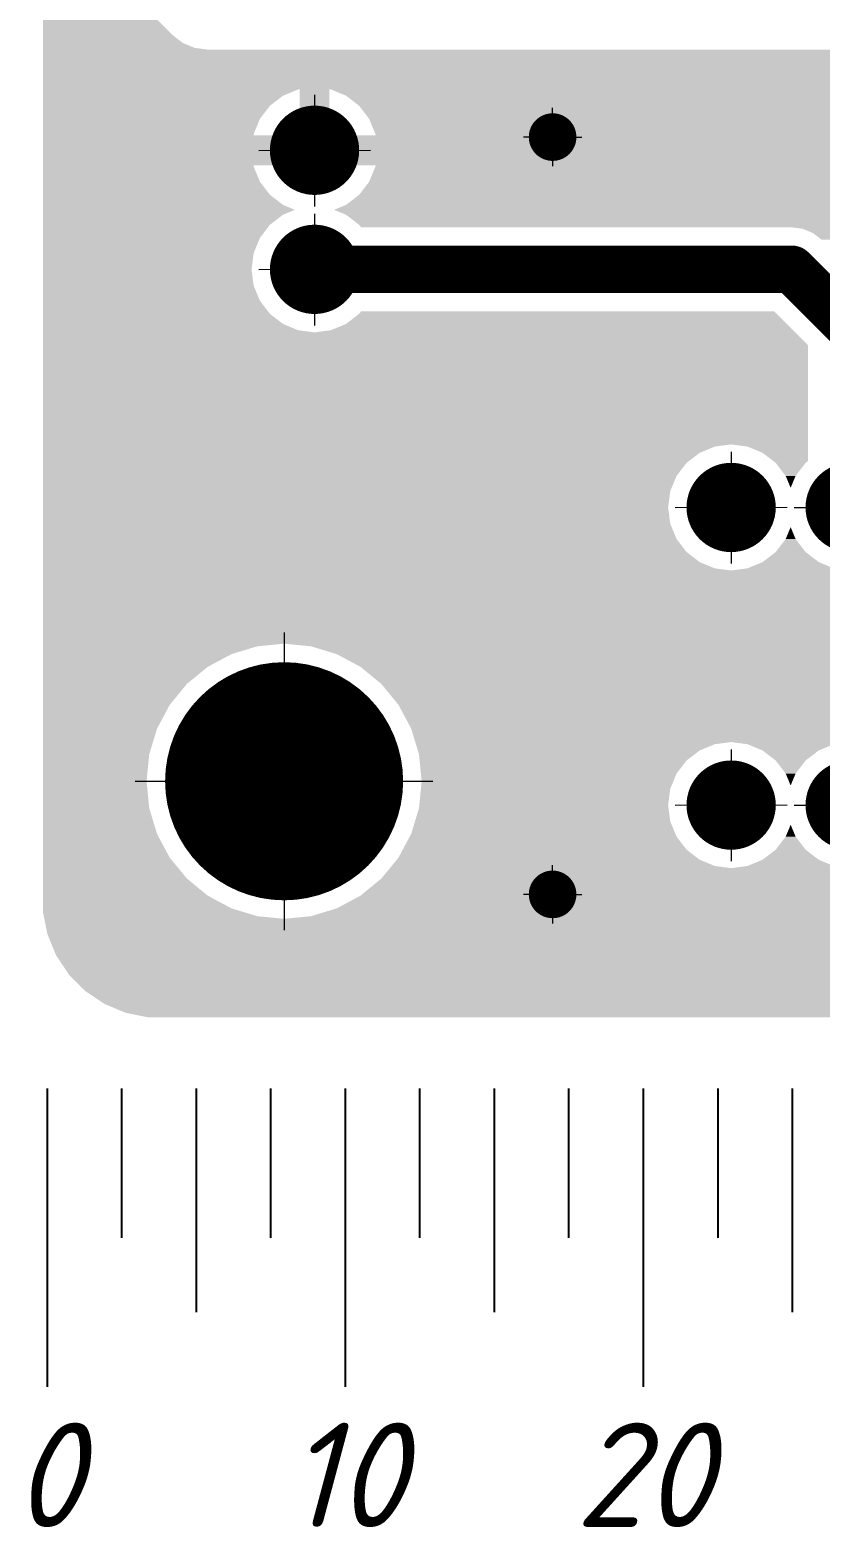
# Model space of a CAD drawing. Header units: inches. Extents: x -14 to 5184, y -66 to 1689.
# Drawn here: x 2008 to 2034.6, y 608 to 658.2 of the extents above; entities that cross this region are included whole.
import ezdxf

# ---------------------------------------------------------------- set-up
doc = ezdxf.new("R2010")
doc.units = ezdxf.units.IN
doc.header["$MEASUREMENT"] = 0
doc.layers.add('DRILL', color=7, linetype='Continuous', true_color=0xffffff)
doc.layers.add('Drill Gost', color=7, linetype='Continuous')
doc.layers.add('Poligon', color=7, linetype='Continuous')
doc.layers.add('Видимые тонкие (ГОСТ)', color=7, linetype='Continuous', lineweight=25)
doc.layers.add('Текст', color=7, linetype='Continuous', lineweight=15)
doc.styles.get("Standard").update_dxf_attribs({"font": 'gost_b.ttf', "oblique": 15})

# ---------------------------------------------------------------- blocks, each defined once
blk = doc.blocks.new('ROUND_25')
at = {"const_width": 0.0787402}
blk.add_lwpolyline([(-0.0393701, 0, 1), (0.0393701, 0, 1)], format="xyb", close=True, dxfattribs=at)
blk = doc.blocks.new('ROUND_28')
at = {"const_width": 0.0059055}
blk.add_lwpolyline([(-0.0029528, 0, 1), (0.0029528, 0, 1)], format="xyb", close=True, dxfattribs=at)
blk = doc.blocks.new('ROUND_4')
at = {"const_width": 0.015748}
blk.add_lwpolyline([(-0.007873999999999999, 0, 1), (0.007873999999999999, 0, 1)], format="xyb", close=True, dxfattribs=at)
blk = doc.blocks.new('ROUND_23')
at = {"const_width": 0.0295276}
blk.add_lwpolyline([(-0.0147638, 0, 1), (0.0147638, 0, 1)], format="xyb", close=True, dxfattribs=at)
blk = doc.blocks.new('ROUND_31')
at = {"const_width": 0.0039369}
blk.add_lwpolyline([(-0.0019685, 0, 1), (0.0019685, 0, 1)], format="xyb", close=True, dxfattribs=at)
blk = doc.blocks.new('ROUND_32')
at = {"const_width": 0.0078739}
blk.add_lwpolyline([(-0.003937, 0, 1), (0.003937, 0, 1)], format="xyb", close=True, dxfattribs=at)
blk = doc.blocks.new('ROUND_33')
at = {"const_width": 0.059055}
blk.add_lwpolyline([(-0.0295276, 0, 1), (0.0295276, 0, 1)], format="xyb", close=True, dxfattribs=at)

msp = doc.modelspace()

# ---------------------------------------------------------------- hatches: boundary and pattern name
at = {"layer": 'Drill Gost', "lineweight": 9, "transparency": 33554457}
h = msp.add_hatch(color=256, dxfattribs=at)
h.dxf.hatch_style = 1
h.paths.add_polyline_path([(2016.68847929698, 654.2052679862887), (2017.591383853081, 654.2082591292798), (2017.591383853081, 655.1010486638248, 0.411895405310518)])
h.paths.add_polyline_path([(2017.591383853081, 654.2082591292798), (2017.591383853081, 653.2951828975262, 0.4142135623730951), (2018.49431673623, 654.1981157806755, 0.003636701669155858), (2018.494221204131, 654.2112500496338)])
h = msp.add_hatch(color=256, dxfattribs=at)
h.dxf.hatch_style = 1
h.paths.add_polyline_path([(2016.688606079864, 650.2121142718253), (2017.591510635964, 650.2151054148163), (2017.591510635964, 651.1078949493614, 0.411895405310518)])
h.paths.add_polyline_path([(2017.591510635964, 650.2151054148163), (2017.591510635964, 649.3020291830627, 0.4142135623730951), (2018.494443519114, 650.204962066212, 0.003636701669155858), (2018.494347987014, 650.2180963351703)])
h = msp.add_hatch(color=256, dxfattribs=at)
h.dxf.hatch_style = 1
h.paths.add_polyline_path([(2030.664644080486, 642.2258068428979), (2031.567548636587, 642.228797985889), (2031.567548636587, 643.121587520434, 0.411895405310518)])
h.paths.add_polyline_path([(2031.567548636587, 642.228797985889), (2031.567548636587, 641.3157217541353, 0.4142135623730951), (2032.470481519736, 642.2186546372847, 0.003636701669155858), (2032.470385987637, 642.231788906243)])
h = msp.add_hatch(color=256, dxfattribs=at)
h.dxf.hatch_style = 1
h.paths.add_polyline_path([(2019.760066674531, 633.0459135864518, 0.4142135623730951), (2016.570494468588, 636.2354857923953), (2016.570494468588, 633.0459135864518)])
h.paths.add_polyline_path([(2013.380922262644, 633.0459135864518, 0.4142135623730951), (2016.570494468588, 629.8563413805083), (2016.570494468588, 633.0459135864518)])
h = msp.add_hatch(color=256, dxfattribs=at)
h.dxf.hatch_style = 1
h.paths.add_polyline_path([(2030.664644080486, 632.242922556739), (2031.567548636587, 632.2459136997301), (2031.567548636587, 633.1387032342751, 0.411895405310518)])
h.paths.add_polyline_path([(2031.567548636587, 632.2459136997301), (2031.567548636587, 631.3328374679764, 0.4142135623730951), (2032.470481519736, 632.2357703511258, 0.003636701669155858), (2032.470385987637, 632.2489046200841)])

# ---------------------------------------------------------------- linework, layer by layer
at = {"const_width": 1.59724910511195}
for points in [[(2017.591334025261, 650.2149379952176), (2033.601164763388, 650.2149379952176)], [(2033.601164763388, 650.2149379952176), (2035.560435902533, 648.2556668560579)]]:
    msp.add_lwpolyline(points, dxfattribs=at)
at = {"layer": 'Drill Gost', "lineweight": 9, "transparency": 33554457}
for p, q in [((2017.591383853081, 656.0720470162875), (2017.591383853081, 652.3241845450635)), ((2025.577657679482, 654.6509848488892), (2025.577657679482, 655.6302343061399)), ((2025.577657679482, 654.6509848488892), (2024.598408222232, 654.6509848488892)), ((2025.577657679482, 654.6509848488892), (2025.577657679482, 653.6717353916384)), ((2025.577657679482, 654.6509848488892), (2026.556907136733, 654.6509848488892)), ((2015.717456749798, 654.2020511819584), (2019.465243751313, 654.2144668539642)), ((2017.591510635964, 652.078893301824), (2017.591510635964, 648.3310308306001)), ((2015.717583532682, 650.2088974674949), (2019.465370534197, 650.2213131395007)), ((2031.567548636587, 644.0925858728966), (2031.567548636587, 640.3447234016727)), ((2029.693621533304, 642.2225900385675), (2033.441408534819, 642.2350057105733)), ((2033.686775247767, 642.2225900385675), (2037.434562249282, 642.2350057105733)), ((2016.570494468588, 638.0383916702773), (2016.570494468588, 628.0534355026263)), ((2031.567548636587, 634.1097015867377), (2031.567548636587, 630.3618391155138)), ((2011.578016384762, 633.0459135864518), (2021.562972552413, 633.0459135864518)), ((2029.693621533304, 632.2397057524087), (2033.441408534819, 632.2521214244144)), ((2033.686775247767, 632.2397057524087), (2037.434562249282, 632.2521214244144)), ((2025.577657679482, 629.2510483025641), (2025.577657679482, 630.2302977598148)), ((2025.577657679482, 629.2510483025641), (2024.598408222232, 629.2510483025641)), ((2025.577657679482, 629.2510483025641), (2025.577657679482, 628.2717988453134)), ((2025.577657679482, 629.2510483025641), (2026.556907136733, 629.2510483025641))]:
    msp.add_line(p, q, dxfattribs=at)
for centre, radius in [((2017.591383853081, 654.1981157806755), 0.9029328831493331), ((2025.577657679482, 654.6509848488892), 0.4541920146831704), ((2017.591510635964, 650.204962066212), 0.9029328831493331), ((2031.567548636587, 642.2186546372847), 0.9029328831493331), ((2016.570494468588, 633.0459135864518), 3.189572205943477), ((2031.567548636587, 632.2357703511258), 0.9029328831493331), ((2025.577657679482, 629.2510483025641), 0.4541920146831704)]:
    msp.add_circle(centre, radius, dxfattribs=at)
at = {"layer": 'Poligon', "color": 252}
for points in [[(2008.476996866348, 658.0602785630696), (2008.476996866348, 659.9302904558505), (2012.844239153785, 658.0602785630696), (2010.974232332244, 659.9302904558505)], [(2008.476996866348, 657.8042610757553), (2008.476996866348, 658.0602785630696), (2013.177892559661, 657.8042610757553), (2012.844239153785, 658.0602785630696)], [(2008.476996866348, 657.6433144987174), (2008.476996866348, 657.8042610757553), (2013.566442354511, 657.6433144987174), (2013.177892559661, 657.8042610757553)], [(2008.476996866348, 657.5884231810202), (2008.476996866348, 657.6433144987174), (2013.983406418864, 657.5884231810202), (2013.566442354511, 657.6433144987174)], [(2008.476996866348, 656.2568168146105), (2008.476996866348, 657.5884231810202), (2081.381064776828, 656.2568168146105), (2081.381064776828, 657.5884231810202)], [(2008.476996866348, 656.250482810931), (2008.476996866348, 656.2568168146105), (2017.044069007739, 656.250482810931), (2017.092200335932, 656.2568168146105)], [(2008.476996866348, 656.0392445489784), (2008.476996866348, 656.250482810931), (2016.534098035905, 656.0392445489784), (2017.044069007739, 656.250482810931)], [(2008.476996866348, 655.703217793424), (2008.476996866348, 656.0392445489784), (2016.096174454187, 655.703217793424), (2016.534098035905, 656.0392445489784)], [(2017.092200335932, 654.7071919116867), (2017.092200335932, 656.2568168146105), (2018.0904778571, 654.7071919116867), (2018.0904778571, 656.2568168146105)], [(2018.138599042753, 656.250482810931), (2018.0904778571, 656.2568168146105), (2081.381064776828, 656.250482810931), (2081.381064776828, 656.2568168146105)], [(2018.14458820077, 656.2480029648219), (2018.138599042753, 656.250482810931), (2081.381064776828, 656.2480029648219), (2081.381064776828, 656.250482810931)], [(2018.648570014588, 656.0392445489784), (2018.14458820077, 656.2480029648219), (2081.381232128408, 656.0392445489784), (2081.381232128408, 656.2480029648219)], [(2019.086493596305, 655.703217793424), (2018.648570014588, 656.0392445489784), (2081.381232128408, 655.703217793424), (2081.381232128408, 656.0392445489784)], [(2008.476996866348, 655.2652942117062), (2008.476996866348, 655.703217793424), (2015.760147698647, 655.2652942117062), (2016.096174454187, 655.703217793424)], [(2019.204674238181, 655.5492036287475), (2019.086493596305, 655.703217793424), (2081.381232128408, 655.5492036287475), (2081.381232128408, 655.703217793424)], [(2019.42252035186, 655.2652942117062), (2019.204674238181, 655.5492036287475), (2110.765699583049, 655.2652942117062), (2110.765897362204, 655.5492036287475)], [(2008.476996866348, 654.7553232398719), (2008.476996866348, 655.2652942117062), (2015.548909436695, 654.7553232398719), (2015.760147698647, 655.2652942117062)], [(2019.633758613798, 654.7553232398719), (2019.42252035186, 655.2652942117062), (2110.765339523599, 654.7553232398719), (2110.765699583049, 655.2652942117062)], [(2008.476996866348, 654.7071919116867), (2008.476996866348, 654.7553232398719), (2015.542575433008, 654.7071919116867), (2015.548909436695, 654.7553232398719)], [(2008.476996866348, 653.7089143905329), (2008.476996866348, 654.7071919116867), (2081.381232128408, 653.7089143905329), (2081.381232128408, 654.7071919116867)], [(2019.634382378807, 654.7505816118215), (2019.633758613798, 654.7553232398719), (2110.765334452344, 654.7505816118215), (2110.765339523599, 654.7553232398719)], [(2019.640092617485, 654.7071919116867), (2019.634382378807, 654.7505816118215), (2081.381232128408, 654.7071919116867), (2081.381232128408, 654.7505816118215)], [(2008.476996866348, 653.6607932048652), (2008.476996866348, 653.7089143905329), (2015.548909436695, 653.6607932048652), (2015.542575433008, 653.7089143905329)], [(2008.476996866348, 653.1508222330382), (2008.476996866348, 653.6607932048652), (2015.760147698647, 653.1508222330382), (2015.548909436695, 653.6607932048652)], [(2019.42252035186, 653.1508222330382), (2019.547608049792, 653.4528208343114), (2110.769959441432, 653.1508222330382), (2110.769959441432, 653.4528208343114)], [(2019.547608049792, 653.4528208343114), (2019.633758613798, 653.6607932048652), (2081.381232128408, 653.4528208343114), (2081.381232128408, 653.6607932048652)], [(2019.633758613798, 653.6607932048652), (2019.640092617485, 653.7089143905329), (2081.381232128408, 653.6607932048652), (2081.381232128408, 653.7089143905329)], [(2008.476996866348, 652.7128986513131), (2008.476996866348, 653.1508222330382), (2016.096174454187, 652.7128986513131), (2015.760147698647, 653.1508222330382)], [(2019.086493596305, 652.7128986513131), (2019.42252035186, 653.1508222330382), (2110.769959441432, 652.7128986513131), (2110.769959441432, 653.1508222330382)], [(2008.476996866348, 652.3768718957587), (2008.476996866348, 652.7128986513131), (2016.534098035905, 652.3768718957587), (2016.096174454187, 652.7128986513131)], [(2008.476996866348, 652.2114981087949), (2008.476996866348, 652.3768718957587), (2016.933343118, 652.2114981087949), (2016.534098035905, 652.3768718957587)], [(2018.249324932507, 652.2114981087949), (2018.648570014588, 652.3768718957587), (2110.769959441432, 652.2114981087949), (2110.769959441432, 652.3768718957587)], [(2018.648570014588, 652.3768718957587), (2019.086493596305, 652.7128986513131), (2110.769959441432, 652.3768718957587), (2110.769959441432, 652.7128986513131)], [(2008.476996866348, 652.0461243218239), (2008.476996866348, 652.2114981087949), (2016.534098035905, 652.0461243218239), (2016.933343118, 652.2114981087949)], [(2008.476996866348, 651.7100975662767), (2008.476996866348, 652.0461243218239), (2016.096174454187, 651.7100975662767), (2016.534098035905, 652.0461243218239)], [(2018.648570014588, 652.0461243218239), (2018.249324932507, 652.2114981087949), (2110.769959441432, 652.0461243218239), (2110.769959441432, 652.2114981087949)], [(2019.086493596305, 651.7100975662767), (2018.648570014588, 652.0461243218239), (2110.769959441432, 651.7100975662767), (2110.769959441432, 652.0461243218239)], [(2008.476996866348, 651.2721739845589), (2008.476996866348, 651.7100975662767), (2015.760147698647, 651.2721739845589), (2016.096174454187, 651.7100975662767)], [(2008.476996866348, 650.7622030127246), (2008.476996866348, 651.2721739845589), (2015.548909436695, 650.7622030127246), (2015.760147698647, 651.2721739845589)], [(2019.152110628815, 651.6245859810011), (2019.086493596305, 651.7100975662767), (2110.769959441432, 651.6245859810011), (2110.769959441432, 651.7100975662767)], [(2033.966006417964, 651.576551006751), (2033.601164763388, 651.6245859810011), (2110.769959441432, 651.576551006751), (2110.769959441432, 651.6245859810011)], [(2034.305988756287, 651.435727189201), (2033.966006417964, 651.576551006751), (2110.769959441432, 651.435727189201), (2110.769959441432, 651.576551006751)], [(2034.597936120352, 651.2117093521744), (2034.305988756287, 651.435727189201), (2110.769959441432, 651.2117093521744), (2110.769959441432, 651.435727189201)], [(2008.476996866348, 650.2149379952176), (2008.476996866348, 650.7622030127246), (2015.476862046578, 650.2149379952176), (2015.548909436695, 650.7622030127246)], [(2008.476996866348, 649.6676729777179), (2008.476996866348, 650.2149379952176), (2015.548909436695, 649.6676729777179), (2015.476862046578, 650.2149379952176)], [(2008.476996866348, 649.1577020058836), (2008.476996866348, 649.6676729777179), (2015.760147698647, 649.1577020058836), (2015.548909436695, 649.6676729777179)], [(2008.476996866348, 648.7197784241658), (2008.476996866348, 649.1577020058836), (2016.096174454187, 648.7197784241658), (2015.760147698647, 649.1577020058836)], [(2019.086493596305, 648.7197784241658), (2019.152110628815, 648.8052900094414), (2033.102781620533, 648.7197784241658), (2033.017270035258, 648.8052900094414)], [(2008.476996866348, 648.3837516686114), (2008.476996866348, 648.7197784241658), (2016.534098035905, 648.3837516686114), (2016.096174454187, 648.7197784241658)], [(2008.476996866348, 648.1725134066515), (2008.476996866348, 648.3837516686114), (2017.044069007739, 648.1725134066515), (2016.534098035905, 648.3837516686114)], [(2018.138599042753, 648.1725134066515), (2018.648570014588, 648.3837516686114), (2033.65004663804, 648.1725134066515), (2033.438808376088, 648.3837516686114)], [(2018.648570014588, 648.3837516686114), (2019.086493596305, 648.7197784241658), (2033.438808376088, 648.3837516686114), (2033.102781620533, 648.7197784241658)], [(2008.476996866348, 648.1004660165496), (2008.476996866348, 648.1725134066515), (2017.591334025261, 648.1004660165496), (2017.044069007739, 648.1725134066515)], [(2008.476996866348, 647.6717721279352), (2008.476996866348, 648.1004660165496), (2034.150787916749, 647.6717721279352), (2033.722094028157, 648.1004660165496)], [(2017.591334025261, 648.1004660165496), (2018.138599042753, 648.1725134066515), (2033.722094028157, 648.1004660165496), (2033.65004663804, 648.1725134066515)], [(2008.476996866348, 644.3431745908534), (2008.476996866348, 647.6717721279352), (2034.150787916749, 644.3431745908534), (2034.150787916749, 647.6717721279352)], [(2008.476996866348, 644.2711272007442), (2008.476996866348, 644.3431745908534), (2031.019979660256, 644.2711272007442), (2031.567244677763, 644.3431745908534)], [(2008.476996866348, 644.0598889387844), (2008.476996866348, 644.2711272007442), (2030.510008688407, 644.0598889387844), (2031.019979660256, 644.2711272007442)], [(2032.114509695255, 644.2711272007442), (2031.567244677763, 644.3431745908534), (2034.150787916749, 644.2711272007442), (2034.150787916749, 644.3431745908534)], [(2032.624480667089, 644.0598889387844), (2032.114509695255, 644.2711272007442), (2034.150787916749, 644.0598889387844), (2034.150787916749, 644.2711272007442)], [(2008.476996866348, 643.7238621832372), (2008.476996866348, 644.0598889387844), (2030.072085106689, 643.7238621832372), (2030.510008688407, 644.0598889387844)], [(2032.976821665887, 643.7895299283269), (2032.624480667089, 644.0598889387844), (2034.150787916749, 643.7895299283269), (2034.150787916749, 644.0598889387844)], [(2033.062404248807, 643.7238621832372), (2032.976821665887, 643.7895299283269), (2034.065205333844, 643.7238621832372), (2034.150787916749, 643.7895299283269)], [(2008.476996866348, 643.2859386015194), (2008.476996866348, 643.7238621832372), (2029.736058351149, 643.2859386015194), (2030.072085106689, 643.7238621832372)], [(2008.476996866348, 642.7759676296852), (2008.476996866348, 643.2859386015194), (2029.524820089197, 642.7759676296852), (2029.736058351149, 643.2859386015194)], [(2033.398431004362, 643.2859386015194), (2033.062404248807, 643.7238621832372), (2033.729178578304, 643.2859386015194), (2034.065205333844, 643.7238621832372)], [(2033.563804791325, 642.8866935194316), (2033.398431004362, 643.2859386015194), (2033.563804791325, 642.8866935194316), (2033.729178578304, 643.2859386015194)], [(2008.476996866348, 642.2287026121782), (2008.476996866348, 642.7759676296852), (2029.45277269908, 642.2287026121782), (2029.524820089197, 642.7759676296852)], [(2008.476996866348, 641.6814375946784), (2008.476996866348, 642.2287026121782), (2029.524820089197, 641.6814375946784), (2029.45277269908, 642.2287026121782)], [(2008.476996866348, 641.1714666228442), (2008.476996866348, 641.6814375946784), (2029.736058351149, 641.1714666228442), (2029.524820089197, 641.6814375946784)], [(2033.398431004362, 641.1714666228442), (2033.563804791325, 641.5707117049247), (2033.729178578304, 641.1714666228442), (2033.563804791325, 641.5707117049247)], [(2008.476996866348, 640.7335430411191), (2008.476996866348, 641.1714666228442), (2030.072085106689, 640.7335430411191), (2029.736058351149, 641.1714666228442)], [(2008.476996866348, 640.3975162855719), (2008.476996866348, 640.7335430411191), (2030.510008688407, 640.3975162855719), (2030.072085106689, 640.7335430411191)], [(2032.624480667089, 640.3975162855719), (2033.062404248807, 640.7335430411191), (2034.503128915561, 640.3975162855719), (2034.065205333844, 640.7335430411191)], [(2033.062404248807, 640.7335430411191), (2033.398431004362, 641.1714666228442), (2034.065205333844, 640.7335430411191), (2033.729178578304, 641.1714666228442)], [(2008.476996866348, 640.1862780236194), (2008.476996866348, 640.3975162855719), (2031.019979660256, 640.1862780236194), (2030.510008688407, 640.3975162855719)], [(2032.114509695255, 640.1862780236194), (2032.624480667089, 640.3975162855719), (2035.013099887396, 640.1862780236194), (2034.503128915561, 640.3975162855719)], [(2008.476996866348, 640.1142306335029), (2008.476996866348, 640.1862780236194), (2031.567244677763, 640.1142306335029), (2031.019979660256, 640.1862780236194)], [(2008.476996866348, 639.9917597057143), (2008.476996866348, 640.1142306335029), (2038.954092633534, 639.9917597057143), (2038.658422964656, 640.1142306335029)], [(2008.476996866348, 639.9128509008884), (2008.476996866348, 639.9917597057143), (2039.553480060787, 639.9128509008884), (2038.954092633534, 639.9917597057143)], [(2008.476996866348, 637.6602124448842), (2008.476996866348, 639.9128509008884), (2045.243844496757, 637.6602124448842), (2045.243844496757, 639.9128509008884)], [(2031.567244677763, 640.1142306335029), (2032.114509695255, 640.1862780236194), (2035.560364904917, 640.1142306335029), (2035.013099887396, 640.1862780236194)], [(2008.476996866348, 637.5715516071801), (2008.476996866348, 637.6602124448842), (2015.670290043594, 637.5715516071801), (2016.570494468588, 637.6602124448842)], [(2008.476996866348, 637.3089719094866), (2008.476996866348, 637.5715516071801), (2014.804676682719, 637.3089719094866), (2015.670290043594, 637.5715516071801)], [(2008.476996866348, 636.8825651591111), (2008.476996866348, 637.3089719094866), (2014.006926922522, 636.8825651591111), (2014.804676682719, 637.3089719094866)], [(2017.470698893552, 637.5715516071801), (2016.570494468588, 637.6602124448842), (2045.243844496757, 637.5715516071801), (2045.243844496757, 637.6602124448842)], [(2017.914378355332, 637.43696543936), (2017.470698893552, 637.5715516071801), (2045.243844496757, 637.43696543936), (2045.243844496757, 637.5715516071801)], [(2018.336312254412, 637.3089719094866), (2017.914378355332, 637.43696543936), (2045.443332649405, 637.3089719094866), (2045.443332649405, 637.43696543936)], [(2019.134062014638, 636.8825651591111), (2018.336312254412, 637.3089719094866), (2045.443332649405, 636.8825651591111), (2045.443332649405, 637.3089719094866)], [(2008.476996866348, 636.3087165969488), (2008.476996866348, 636.8825651591111), (2013.307691458091, 636.3087165969488), (2014.006926922522, 636.8825651591111)], [(2019.83329747907, 636.3087165969488), (2019.134062014638, 636.8825651591111), (2045.443332649405, 636.3087165969488), (2045.443332649405, 636.8825651591111)], [(2008.476996866348, 635.6094811325244), (2008.476996866348, 636.3087165969488), (2012.733842895936, 635.6094811325244), (2013.307691458091, 636.3087165969488)], [(2019.890491148793, 636.2390273427087), (2019.83329747907, 636.3087165969488), (2045.443332649405, 636.2390273427087), (2045.443332649405, 636.3087165969488)], [(2020.407146041225, 635.6094811325244), (2019.890491148793, 636.2390273427087), (2045.443500000985, 635.6094811325244), (2045.443500000985, 636.2390273427087)], [(2008.476996866348, 634.8117313723056), (2008.476996866348, 635.6094811325244), (2012.307436145553, 634.8117313723056), (2012.733842895936, 635.6094811325244)], [(2020.444166238858, 635.5402280066488), (2020.407146041225, 635.6094811325244), (2045.443500000985, 635.5402280066488), (2045.443500000985, 635.6094811325244)], [(2020.539698633789, 635.3614965209641), (2020.444166238858, 635.5402280066488), (2059.122797730264, 635.3614965209641), (2059.390286407595, 635.5402280066488)], [(2020.716203836362, 635.0312865005768), (2020.539698633789, 635.3614965209641), (2058.902157352366, 635.0312865005768), (2059.122797730264, 635.3614965209641)], [(2008.476996866348, 633.9461180114455), (2008.476996866348, 634.8117313723056), (2012.044856447845, 633.9461180114455), (2012.307436145553, 634.8117313723056)], [(2020.833552791608, 634.8117313723056), (2020.716203836362, 635.0312865005768), (2058.858483661696, 634.8117313723056), (2058.902157352366, 635.0312865005768)], [(2020.854826727083, 634.7416059897156), (2020.833552791608, 634.8117313723056), (2058.844532625562, 634.7416059897156), (2058.858483661696, 634.8117313723056)], [(2020.970471738985, 634.3603790942367), (2020.854826727083, 634.7416059897156), (2045.443500000985, 634.3603790942367), (2045.443500000985, 634.7416059897156)], [(2020.99232886937, 634.2883317041275), (2020.970471738985, 634.3603790942367), (2031.019979660256, 634.2883317041275), (2031.567244677763, 634.3603790942367)], [(2021.05640423886, 634.0770934421677), (2020.99232886937, 634.2883317041275), (2030.510008688407, 634.0770934421677), (2031.019979660256, 634.2883317041275)], [(2032.114509695255, 634.2883317041275), (2031.567244677763, 634.3603790942367), (2035.013099887396, 634.2883317041275), (2035.560364904917, 634.3603790942367)], [(2032.624480667089, 634.0770934421677), (2032.114509695255, 634.2883317041275), (2034.503128915561, 634.0770934421677), (2035.013099887396, 634.2883317041275)], [(2008.476996866348, 633.0459135864518), (2008.476996866348, 633.9461180114455), (2011.956195610155, 633.0459135864518), (2012.044856447845, 633.9461180114455)], [(2021.096132489287, 633.9461180114455), (2021.05640423886, 634.0770934421677), (2030.33932022103, 633.9461180114455), (2030.510008688407, 634.0770934421677)], [(2021.116331317682, 633.7410666866205), (2021.096132489287, 633.9461180114455), (2030.072085106689, 633.7410666866205), (2030.33932022103, 633.9461180114455)], [(2021.159457312287, 633.3031431049027), (2021.116331317682, 633.7410666866205), (2029.736058351149, 633.3031431049027), (2030.072085106689, 633.7410666866205)], [(2033.062404248807, 633.7410666866205), (2032.624480667089, 634.0770934421677), (2034.065205333844, 633.7410666866205), (2034.503128915561, 634.0770934421677)], [(2033.398431004362, 633.3031431049027), (2033.062404248807, 633.7410666866205), (2033.729178578304, 633.3031431049027), (2034.065205333844, 633.7410666866205)], [(2021.184793327006, 633.0459135864518), (2021.159457312287, 633.3031431049027), (2029.629511179608, 633.0459135864518), (2029.736058351149, 633.3031431049027)], [(2033.563804791325, 632.9038980228148), (2033.398431004362, 633.3031431049027), (2033.563804791325, 632.9038980228148), (2033.729178578304, 633.3031431049027)], [(2008.476996866348, 632.1457091614726), (2008.476996866348, 633.0459135864518), (2012.044856447845, 632.1457091614726), (2011.956195610155, 633.0459135864518)], [(2021.106001161172, 632.2459071155614), (2021.159898511907, 632.7931721330684), (2029.45277269908, 632.2459071155614), (2029.524820089197, 632.7931721330684)], [(2021.159898511907, 632.7931721330684), (2021.184793327006, 633.0459135864518), (2029.524820089197, 632.7931721330684), (2029.629511179608, 633.0459135864518)], [(2021.096132489287, 632.1457091614726), (2021.106001161172, 632.2459071155614), (2029.465968117469, 632.1457091614726), (2029.45277269908, 632.2459071155614)], [(2008.476996866348, 631.2800958006052), (2008.476996866348, 632.1457091614726), (2012.307436145553, 631.2800958006052), (2012.044856447845, 632.1457091614726)], [(2020.833552791608, 631.2800958006052), (2020.960511784464, 631.6986420980617), (2029.698191253106, 631.2800958006052), (2029.524820089197, 631.6986420980617)], [(2020.960511784464, 631.6986420980617), (2021.096132489287, 632.1457091614726), (2029.524820089197, 631.6986420980617), (2029.465968117469, 632.1457091614726)], [(2008.476996866348, 630.4823460403937), (2008.476996866348, 631.2800958006052), (2012.733842895936, 630.4823460403937), (2012.307436145553, 631.2800958006052)], [(2020.550606913968, 630.7507475445024), (2020.784686130735, 631.1886711262274), (2030.072085106689, 630.7507475445024), (2029.736058351149, 631.1886711262274)], [(2020.784686130735, 631.1886711262274), (2020.833552791608, 631.2800958006052), (2029.736058351149, 631.1886711262274), (2029.698191253106, 631.2800958006052)], [(2033.062404248807, 630.7507475445024), (2033.398431004362, 631.1886711262274), (2034.065205333844, 630.7507475445024), (2033.729178578304, 631.1886711262274)], [(2033.398431004362, 631.1886711262274), (2033.563804791325, 631.587916208308), (2033.729178578304, 631.1886711262274), (2033.563804791325, 631.587916208308)], [(2020.407146041225, 630.4823460403937), (2020.550606913968, 630.7507475445024), (2030.421880333017, 630.4823460403937), (2030.072085106689, 630.7507475445024)], [(2032.624480667089, 630.4147207889624), (2033.062404248807, 630.7507475445024), (2034.503128915561, 630.4147207889624), (2034.065205333844, 630.7507475445024)], [(2008.476996866348, 629.783110575962), (2008.476996866348, 630.4823460403937), (2013.307691458091, 629.783110575962), (2012.733842895936, 630.4823460403937)], [(2020.119159331183, 630.1314351368934), (2020.178285150951, 630.2034825270026), (2031.567244677763, 630.1314351368934), (2031.019979660256, 630.2034825270026)], [(2020.178285150951, 630.2034825270026), (2020.351646172336, 630.4147207889624), (2031.019979660256, 630.2034825270026), (2030.510008688407, 630.4147207889624)], [(2020.351646172336, 630.4147207889624), (2020.407146041225, 630.4823460403937), (2030.510008688407, 630.4147207889624), (2030.421880333017, 630.4823460403937)], [(2031.567244677763, 630.1314351368934), (2032.114509695255, 630.2034825270026), (2035.560364904917, 630.1314351368934), (2035.013099887396, 630.2034825270026)], [(2032.114509695255, 630.2034825270026), (2032.624480667089, 630.4147207889624), (2035.013099887396, 630.2034825270026), (2034.503128915561, 630.4147207889624)], [(2008.476996866348, 629.209262013807), (2008.476996866348, 629.783110575962), (2014.006926922522, 629.209262013807), (2013.307691458091, 629.783110575962)], [(2019.134062014638, 629.209262013807), (2019.83329747907, 629.783110575962), (2058.824678642837, 629.209262013807), (2058.824678642837, 629.783110575962)], [(2019.83329747907, 629.783110575962), (2020.119159331183, 630.1314351368934), (2058.824678642837, 629.783110575962), (2058.824678642837, 630.1314351368934)], [(2008.476996866348, 629.0682049182948), (2008.476996866348, 629.209262013807), (2014.270825147791, 629.0682049182948), (2014.006926922522, 629.209262013807)], [(2018.336312254412, 628.7828552634243), (2019.134062014638, 629.209262013807), (2058.824678642837, 628.7828552634243), (2058.824678642837, 629.209262013807)], [(2008.476991795063, 628.7828552634243), (2008.476996866348, 629.0682049182948), (2014.804676682719, 628.7828552634243), (2014.270825147791, 629.0682049182948)], [(2008.476991795063, 628.6796196246293), (2008.476991795063, 628.7828552634243), (2015.144998795457, 628.6796196246293), (2014.804676682719, 628.7828552634243)], [(2008.508692241014, 628.520275565738), (2008.476991795063, 628.6796196246293), (2015.670290043594, 628.520275565738), (2015.144998795457, 628.6796196246293)], [(2017.470698893552, 628.520275565738), (2018.336312254412, 628.7828552634243), (2058.824678642837, 628.520275565738), (2058.824678642837, 628.7828552634243)], [(2008.52633008313, 628.4316147280339), (2008.508692241014, 628.520275565738), (2016.570494468588, 628.4316147280339), (2015.670290043594, 628.520275565738)], [(2008.628607253793, 627.9174143253991), (2008.52633008313, 628.4316147280339), (2058.824678642837, 627.9174143253991), (2058.824678642837, 628.4316147280339)], [(2016.570494468588, 628.4316147280339), (2017.470698893552, 628.520275565738), (2058.824678642837, 628.4316147280339), (2058.824678642837, 628.520275565738)], [(2008.820488516534, 627.4541699427433), (2008.628607253793, 627.9174143253991), (2058.824678642837, 627.4541699427433), (2058.824678642837, 627.9174143253991)], [(2008.926001151051, 627.1994304129408), (2008.820488516534, 627.4541699427433), (2058.875350672259, 627.1994304129408), (2058.824678642837, 627.4541699427433)], [(2009.016056585229, 627.0646616797682), (2008.926001151051, 627.1994304129408), (2058.902157352366, 627.0646616797682), (2058.875350672259, 627.1994304129408)], [(2009.236696963128, 626.7344516593881), (2009.016056585229, 627.0646616797682), (2059.122797730264, 626.7344516593881), (2058.902157352366, 627.0646616797682)], [(2009.357758080661, 626.5532656838919), (2009.236696963128, 626.7344516593881), (2059.393963071054, 626.5532656838919), (2059.122797730264, 626.7344516593881)], [(2009.397212483078, 626.5138112814826), (2009.357758080661, 626.5532656838919), (2059.453007750666, 626.5138112814826), (2059.393963071054, 626.5532656838919)], [(2009.474691192607, 626.4363325719684), (2009.397212483078, 626.5138112814826), (2059.842516013641, 626.4363325719684), (2059.453007750666, 626.5138112814826)], [(2009.77179095676, 626.1392328077933), (2009.474691192607, 626.4363325719684), (2132.801566524491, 626.1392328077933), (2133.098666288673, 626.4363325719684)], [(2009.907279808847, 626.0037490269684), (2009.77179095676, 626.1392328077933), (2132.59879726665, 626.0037490269684), (2132.801566524491, 626.1392328077933)], [(2010.450082117606, 625.6410575866036), (2009.907279808847, 626.0037490269684), (2132.05598988665, 625.6410575866036), (2132.59879726665, 626.0037490269684)], [(2010.553444537918, 625.571992097343), (2010.450082117606, 625.6410575866036), (2131.889246859488, 625.571992097343), (2132.05598988665, 625.6410575866036)], [(2011.215142536183, 625.2979107820871), (2010.553444537918, 625.571992097343), (2131.227548861223, 625.2979107820871), (2131.889246859488, 625.571992097343)], [(2011.271428450362, 625.274598200093), (2011.215142536183, 625.2979107820871), (2131.110326687472, 625.274598200093), (2131.227548861223, 625.2979107820871)], [(2012.0335931795, 625.1229928838881), (2011.271428450362, 625.274598200093), (2130.348141673285, 625.1229928838881), (2131.110326687472, 625.274598200093)], [(2012.033633749585, 625.1229878126329), (2012.0335931795, 625.1229928838881), (2012.033633749585, 625.1229878126329), (2012.422203829485, 625.1229928838881)], [(2129.899745939781, 625.1229878126329), (2012.422203829485, 625.1229928838881), (2130.3481011032, 625.1229878126329), (2130.348141673285, 625.1229928838881)]]:
    msp.add_solid(points, dxfattribs=at)
at = {"layer": 'Видимые тонкие (ГОСТ)', "color": 0, "transparency": 33554684}
for p, q in [((2008.615951325207, 622.7355729108273), (2008.615951325207, 612.7355729108273)), ((2011.115951325207, 622.7355729108273), (2011.115951325207, 617.7355729108273)), ((2013.615951325207, 622.7355729108273), (2013.615951325207, 615.2355729108273)), ((2016.115951325207, 622.7355729108273), (2016.115951325207, 617.7355729108273)), ((2018.615951325207, 622.7355729108273), (2018.615951325207, 612.7355729108273)), ((2018.615951325207, 622.7355729108273), (2018.615951325207, 612.7355729108273)), ((2021.115951325207, 622.7355729108273), (2021.115951325207, 617.7355729108273)), ((2023.615951325207, 622.7355729108273), (2023.615951325207, 615.2355729108273)), ((2026.115951325207, 622.7355729108273), (2026.115951325207, 617.7355729108273)), ((2028.615951325207, 622.7355729108273), (2028.615951325207, 612.7355729108273)), ((2028.615951325207, 622.7355729108273), (2028.615951325207, 612.7355729108273)), ((2031.115951325207, 622.7355729108273), (2031.115951325207, 617.7355729108273)), ((2033.615951325207, 622.7355729108273), (2033.615951325207, 615.2355729108273))]:
    msp.add_line(p, q, dxfattribs=at)

# ---------------------------------------------------------------- block references
at = {"xscale": 50.7125995, "yscale": 50.7125995, "zscale": 50.7125995}
for name, p in [('ROUND_23', (2017.591334025261, 654.2080531511098)), ('ROUND_4', (2025.577569408286, 654.6507538597076)), ('ROUND_23', (2017.591334025261, 650.2149379952176)), ('ROUND_4', (2017.591334025261, 650.2149379952176)), ('ROUND_4', (2033.601164763388, 650.2149379952176)), ('ROUND_4', (2033.601164763388, 650.2149379952176)), ('ROUND_23', (2031.567244677763, 642.2287026121782)), ('ROUND_23', (2035.560364904917, 642.2287026121782)), ('ROUND_25', (2016.570494468588, 633.0459135864518)), ('ROUND_28', (2016.570494468588, 636.539889981767)), ('ROUND_28', (2016.570494468588, 636.539889981767)), ('ROUND_28', (2014.034864493575, 635.5815435614574)), ('ROUND_28', (2019.106124443571, 635.5815435614574)), ('ROUND_23', (2031.567244677763, 632.2459071155614)), ('ROUND_23', (2035.560364904917, 632.2459071155614)), ('ROUND_28', (2013.076518073258, 633.0459135864518)), ('ROUND_28', (2013.076518073258, 633.0459135864518)), ('ROUND_28', (2020.064470863903, 633.0459135864518)), ('ROUND_28', (2020.064470863903, 633.0459135864518)), ('ROUND_28', (2014.034864493575, 630.5102836114535)), ('ROUND_28', (2019.106124443571, 630.5102836114535)), ('ROUND_28', (2016.570494468588, 629.5519371911511)), ('ROUND_28', (2016.570494468588, 629.5519371911511)), ('ROUND_4', (2025.577569408286, 629.2510694808303))]:
    msp.add_blockref(name, p, dxfattribs=at)
at = {"layer": 'DRILL', "color": 1, "xscale": 50.7125995, "yscale": 50.7125995, "zscale": 50.7125995}
for name, p in [('ROUND_4', (2017.591334025261, 654.2080582223722)), ('ROUND_32', (2025.577569408286, 654.6507538597076)), ('ROUND_4', (2017.591334025261, 650.2149379952176)), ('ROUND_4', (2031.567244677763, 642.2287026121782)), ('ROUND_31', (2016.570494468588, 636.539889981767)), ('ROUND_31', (2016.570494468588, 636.539889981767)), ('ROUND_33', (2016.570494468588, 633.0459135864518)), ('ROUND_31', (2014.034864493575, 635.5815435614574)), ('ROUND_31', (2019.106124443571, 635.5815435614574)), ('ROUND_31', (2013.076518073258, 633.0459135864518)), ('ROUND_31', (2013.076518073258, 633.0459135864518)), ('ROUND_31', (2020.064470863903, 633.0459135864518)), ('ROUND_31', (2020.064470863903, 633.0459135864518)), ('ROUND_4', (2031.567244677763, 632.2459071155614)), ('ROUND_31', (2014.034864493575, 630.5102836114535)), ('ROUND_31', (2019.106124443571, 630.5102836114535)), ('ROUND_31', (2016.570494468588, 629.5519371911511)), ('ROUND_31', (2016.570494468588, 629.5519371911511)), ('ROUND_32', (2025.577569408286, 629.2510694808303))]:
    msp.add_blockref(name, p, dxfattribs=at)

# ---------------------------------------------------------------- texts
at = {"layer": 'Текст', "color": 0, "transparency": 33554684, "char_height": 3.5, "attachment_point": 2}
for s, insert in [('\\pxqc;{\\fGOST type B|b0|i0|c204|p0;0}', (2008.615951325207, 611.5316843850029)), ('\\pxqc;{\\fGOST type B|b0|i0|c204|p0;10}', (2018.615951325207, 611.5316843850029)), ('\\pxqc;{\\fGOST type B|b0|i0|c204|p0;20}', (2028.615951325207, 611.5316843850029))]:
    msp.add_mtext_dynamic_manual_height_columns(s, width=5.869143936297405, gutter_width=8, heights=[3.082963628182618], dxfattribs=dict(at, insert=insert))

doc.saveas('drawing.dxf')
